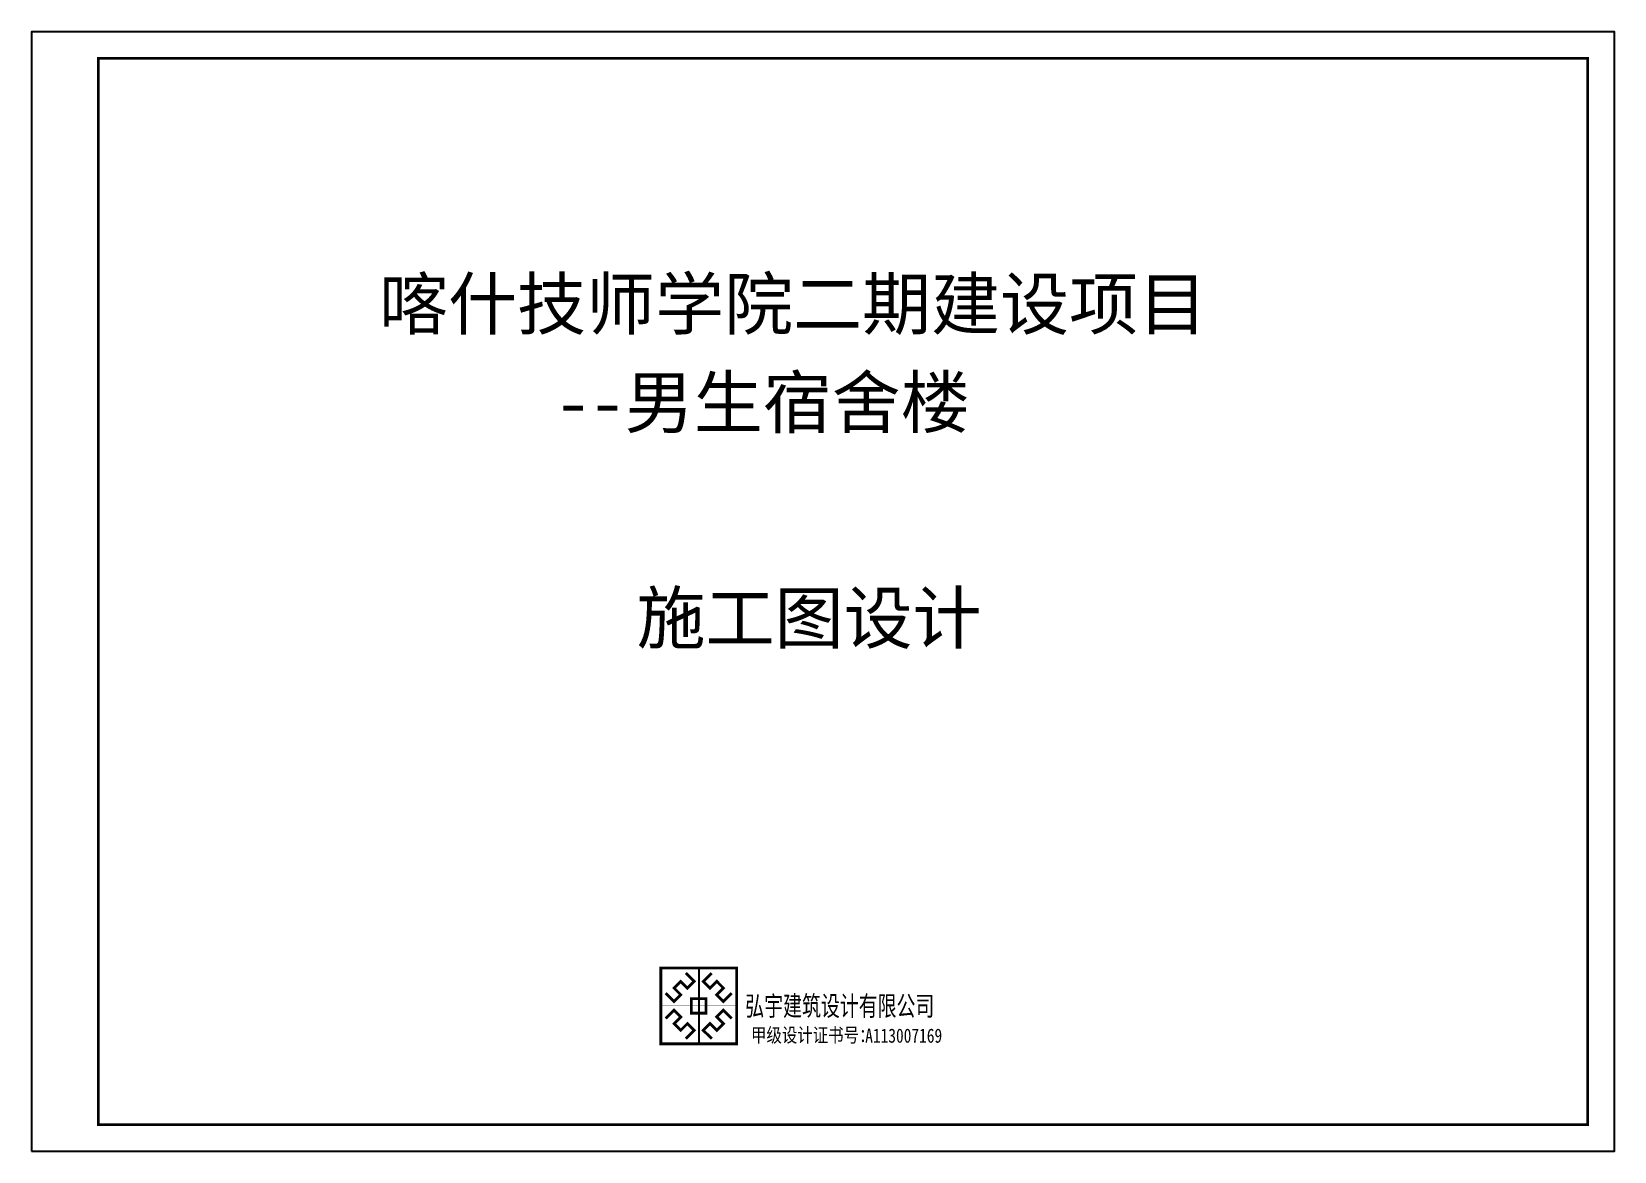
# Model space of a CAD drawing. Extents: x 39238 to 748440, y -374049 to 522939.
# Drawn here: x 521652 to 605661, y 463539 to 522939 of the extents above; entities that cross this region are included whole.
import ezdxf
from ezdxf.enums import TextEntityAlignment as Align

# ---------------------------------------------------------------- set-up
doc = ezdxf.new("R2010")
doc.units = 0
doc.header["$LTSCALE"] = 1000
doc.header["$MEASUREMENT"] = 0
for name, color, linetype in [('PUB_TEXT', 7, 'Continuous'), ('PUB_TITLE', 7, 'Continuous'), ('TK', 126, 'Continuous')]:
    doc.layers.add(name, color=color, linetype=linetype)
doc.styles.add('_TCH_DYN', font='')
doc.styles.add('_TEL_DIM', font='simhei.ttf', dxfattribs={"width": 0.8, "height": 3.5})
doc.styles.get('_TCH_DYN').set_extended_font_data('SimSun')

# ---------------------------------------------------------------- blocks, each defined once
blk = doc.blocks.new('logo')
at = {"color": 6}
blk.add_line((1004, 2011), (1004, 0), dxfattribs=at)
at = {"color": 6, "const_width": 74.6}
for points in [[(0, 2011), (2008, 2011), (2008, 0), (0, 0)], [(809, 1198), (1199, 1198), (1199, 813), (809, 813)]]:
    blk.add_lwpolyline(points, close=True, dxfattribs=at)
at = {"color": 6}
blk.add_lwpolyline([(0, 2011), (2008, 2011), (2008, 0), (0, 0)], close=True, dxfattribs=at)
for points, const_width in [([(660, 1874), (883, 1654), (704, 1475), (526, 1653), (350, 1477), (528, 1299), (350, 1120), (129, 1340)], 74.6), ([(1004, 2011), (1004, 0)], 15.2), ([(1348, 1874), (1125, 1654), (1304, 1475), (1482, 1653), (1658, 1477), (1480, 1299), (1659, 1120), (1879, 1340)], 74.6), ([(0, 1006), (2008, 1006)], 15.2), ([(660, 137), (883, 357), (704, 536), (526, 358), (350, 534), (528, 712), (350, 891), (129, 671)], 74.6), ([(1348, 137), (1125, 357), (1304, 536), (1482, 358), (1658, 534), (1480, 712), (1659, 891), (1879, 671)], 74.6)]:
    blk.add_lwpolyline(points, dxfattribs=dict(at, const_width=const_width))

msp = doc.modelspace()

# ---------------------------------------------------------------- linework, layer by layer
at = {"layer": 'PUB_TITLE'}
msp.add_lwpolyline([(521652, 463539), (605661, 463539), (605661, 522939), (521652, 522939)], close=True, dxfattribs=at)
at = {"layer": 'PUB_TITLE', "const_width": 141}
msp.add_lwpolyline([(525188, 464953), (604246, 464953), (604246, 521525), (525188, 521525)], close=True, dxfattribs=at)

# ---------------------------------------------------------------- block references
at = {"color": 7, "xscale": 2.002380952355452, "yscale": 2.002380952370004, "zscale": 2.002380952367111}
msp.add_blockref('logo', (555050, 469243), dxfattribs=at)

# ---------------------------------------------------------------- texts
at = {"layer": 'PUB_TEXT', "style": '_TCH_DYN'}
for s, height, p in [('喀什技师学院二期建设项目', 2685.35, (540092, 507156)), ('--男生宿舍楼', 2685.4, (549479, 501931)), ('施工图设计', 2685.4, (553759, 490497))]:
    msp.add_text(s, height=height, dxfattribs=at).set_placement(p)
at = {"layer": 'TK', "color": 3, "style": '_TEL_DIM'}
for s, height, width, p in [('弘宇建筑设计有限公司', 1051.2, 0.7, (559530, 470728)), ('A113007169', 750.9, 0.8, (565896, 469302))]:
    msp.add_text(s, height=height, dxfattribs=dict(at, width=width)).set_placement(p)
at = {"layer": 'TK', "color": 3, "style": '_TEL_DIM', "width": 0.8}
msp.add_text('甲级设计证书号：', height=750.9, dxfattribs=at).set_placement((566390, 469330), align=Align.RIGHT)

doc.saveas('drawing.dxf')
